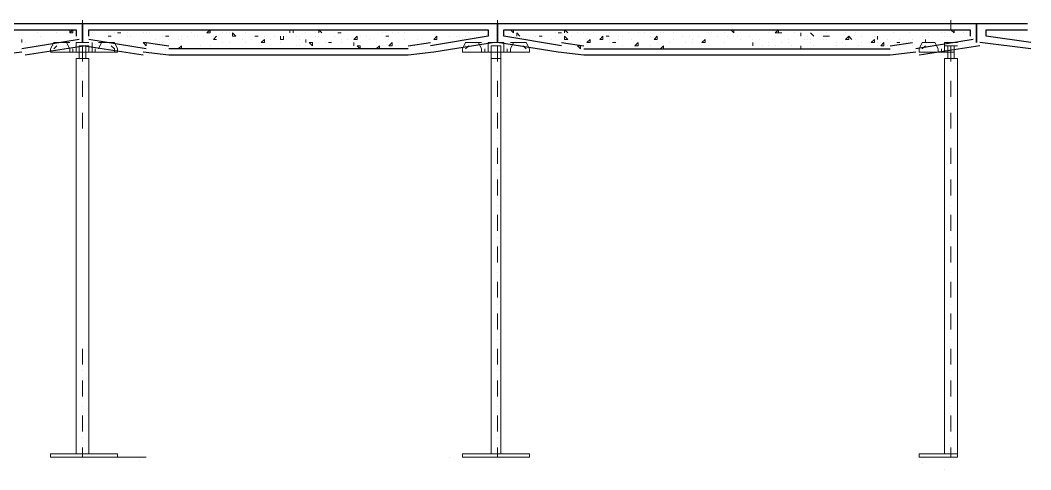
# Model space of a CAD drawing. Header units: millimetres. Extents: x 182 to 575, y -105 to 95.
# Drawn here: x 400.944 to 402.451, y -2.495 to -1.823 of the extents above; entities that cross this region are included whole.
import ezdxf

# ---------------------------------------------------------------- set-up
doc = ezdxf.new("R2010")
doc.units = ezdxf.units.MM
doc.header["$MEASUREMENT"] = 0
doc.layers.add('PDF_Geometry', color=7, linetype='Continuous')

msp = doc.modelspace()

# ---------------------------------------------------------------- linework, layer by layer
at = {"layer": 'PDF_Geometry', "lineweight": 13}
for points in [[(401.0369, -1.8231), (401.0369, -1.8374)], [(401.656, -1.8231), (401.656, -1.8374)], [(402.3321, -1.8231), (402.3321, -1.8374)], [(400.9464, -1.8374), (400.9464, -1.8374)], [(400.9464, -1.8374), (400.9464, -1.8374)], [(400.9702, -1.8374), (400.9702, -1.8374)], [(400.9798, -1.8278), (401.2321, -1.8278)], [(400.9845, -1.8374), (400.9845, -1.8374)], [(400.9988, -1.8374), (400.9988, -1.8374)], [(401.0036, -1.8374), (401.0036, -1.8374)], [(401.0179, -1.8374), (401.0179, -1.8421), (401.0226, -1.8374)], [(401.0226, -1.8374), (401.0226, -1.8374)], [(401.0512, -1.8374), (401.0512, -1.8374)], [(401.0702, -1.8374), (401.0702, -1.8374)], [(401.1131, -1.8374), (401.1131, -1.8374)], [(401.1179, -1.8374), (401.1179, -1.8374)], [(401.1464, -1.8374), (401.1464, -1.8374)], [(401.1512, -1.8374), (401.1512, -1.8374)], [(401.175, -1.8374), (401.175, -1.8374)], [(401.1893, -1.8374), (401.1893, -1.8374)], [(401.1893, -1.8374), (401.1893, -1.8374)], [(401.194, -1.8374), (401.1893, -1.8374)], [(401.2607, -1.8374), (401.2607, -1.8374)], [(401.2702, -1.8374), (401.2702, -1.8374)], [(401.275, -1.8374), (401.275, -1.8374)], [(401.275, -1.8374), (401.275, -1.8374)], [(401.275, -1.8374), (401.275, -1.8374)], [(401.2798, -1.8374), (401.2798, -1.8374)], [(401.3464, -1.8421), (401.3464, -1.8374), (401.3512, -1.8374), (401.3512, -1.8421)], [(401.356, -1.8278), (401.6036, -1.8278)], [(401.3845, -1.8374), (401.3845, -1.8374)], [(401.3893, -1.8421), (401.3893, -1.8374), (401.394, -1.8421)], [(401.4036, -1.8374), (401.4036, -1.8374)], [(401.4083, -1.8374), (401.4083, -1.8374)], [(401.4464, -1.8374), (401.4464, -1.8374)], [(401.5179, -1.8374), (401.5179, -1.8374)], [(401.5369, -1.8374), (401.5369, -1.8374)], [(401.5464, -1.8374), (401.5464, -1.8374)], [(401.5798, -1.8374), (401.5798, -1.8374)], [(401.6083, -1.8374), (401.6083, -1.8374)], [(401.6083, -1.8374), (401.6083, -1.8374)], [(401.6131, -1.8374), (401.6131, -1.8374)], [(401.6131, -1.8374), (401.6131, -1.8374)], [(401.6369, -1.8374), (401.6369, -1.8374)], [(401.675, -1.8374), (401.675, -1.8374)], [(401.7036, -1.8374), (401.7036, -1.8374)], [(401.7321, -1.8278), (401.9798, -1.8278)], [(401.7417, -1.8374), (401.7417, -1.8374)], [(401.7559, -1.8421), (401.7559, -1.8374), (401.7607, -1.8421)], [(401.7655, -1.8374), (401.7655, -1.8374)], [(401.7702, -1.8374), (401.7702, -1.8374)], [(401.794, -1.8374), (401.794, -1.8374)], [(401.8036, -1.8374), (401.8036, -1.8374)], [(401.894, -1.8374), (401.894, -1.8374)], [(401.894, -1.8374), (401.894, -1.8374)], [(401.9369, -1.8374), (401.9369, -1.8374)], [(401.9512, -1.8374), (401.9512, -1.8374)], [(402.0036, -1.8374), (402.0036, -1.8374)], [(402.0036, -1.8374), (402.0036, -1.8374)], [(402.0226, -1.8374), (402.0226, -1.8374)], [(402.0369, -1.8374), (402.0369, -1.8374)], [(402.0369, -1.8374), (402.0369, -1.8374)], [(402.0369, -1.8374), (402.0369, -1.8374)], [(402.0655, -1.8374), (402.0655, -1.8374)], [(402.0655, -1.8374), (402.0702, -1.8374)], [(402.0702, -1.8374), (402.0702, -1.8374)], [(402.075, -1.8374), (402.075, -1.8374)], [(402.094, -1.8374), (402.094, -1.8374)], [(402.1036, -1.8278), (402.3702, -1.8278)], [(402.1226, -1.8374), (402.1226, -1.8374)], [(402.1464, -1.8374), (402.1464, -1.8374)], [(402.175, -1.8374), (402.175, -1.8374)], [(402.1893, -1.8374), (402.1893, -1.8374)], [(402.2083, -1.8374), (402.2083, -1.8374)], [(402.2179, -1.8374), (402.2179, -1.8374)], [(402.2417, -1.8374), (402.2417, -1.8374)], [(402.2512, -1.8374), (402.2512, -1.8374)], [(402.3417, -1.8374), (402.3417, -1.8374)], [(402.3512, -1.8374), (402.3512, -1.8374)], [(400.9464, -1.8517), (400.9464, -1.8517)], [(400.9702, -1.8421), (400.9702, -1.8421)], [(400.975, -1.8469), (400.975, -1.8469)], [(400.9988, -1.8421), (400.9988, -1.8421)], [(401.0274, -1.8421), (401.0274, -1.8421)], [(401.0369, -1.8469), (401.0369, -1.8469)], [(401.0512, -1.8421), (401.0512, -1.8421)], [(401.075, -1.8421), (401.075, -1.8421)], [(401.075, -1.8469), (401.0798, -1.8469)], [(401.0798, -1.8469), (401.0798, -1.8469)], [(401.0845, -1.8421), (401.0845, -1.8421)], [(401.094, -1.8421), (401.094, -1.8421)], [(401.1036, -1.8421), (401.1036, -1.8421)], [(401.1036, -1.8469), (401.1036, -1.8469)], [(401.1083, -1.8469), (401.1083, -1.8469)], [(401.1274, -1.8421), (401.1274, -1.8421)], [(401.1321, -1.8421), (401.1321, -1.8421)], [(401.1369, -1.8421), (401.1369, -1.8421)], [(401.1464, -1.8517), (401.1464, -1.8517)], [(401.156, -1.8469), (401.156, -1.8469)], [(401.1607, -1.8469), (401.1655, -1.8469)], [(401.1607, -1.8469), (401.1607, -1.8469)], [(401.1655, -1.8469), (401.1655, -1.8469)], [(401.1655, -1.8517), (401.1655, -1.8517)], [(401.1798, -1.8517), (401.1798, -1.8517)], [(401.1845, -1.8469), (401.1845, -1.8469)], [(401.1845, -1.8517), (401.1845, -1.8517)], [(401.194, -1.8469), (401.194, -1.8469)], [(401.1988, -1.8421), (401.1988, -1.8421)], [(401.2036, -1.8469), (401.2036, -1.8469)], [(401.2083, -1.8469), (401.2083, -1.8469)], [(401.2083, -1.8469), (401.2083, -1.8469)], [(401.2179, -1.8469), (401.2179, -1.8469)], [(401.2274, -1.8421), (401.2274, -1.8421)], [(401.2274, -1.8421), (401.2274, -1.8421)], [(401.2369, -1.8517), (401.2321, -1.8517), (401.2369, -1.8469)], [(401.2321, -1.8469), (401.2321, -1.8469)], [(401.2369, -1.8469), (401.2369, -1.8469)], [(401.2369, -1.8517), (401.2369, -1.8517)], [(401.2464, -1.8421), (401.2464, -1.8421)], [(401.2512, -1.8421), (401.2512, -1.8421)], [(401.256, -1.8421), (401.256, -1.8421)], [(401.2655, -1.8469), (401.2655, -1.8469)], [(401.275, -1.8517), (401.275, -1.8517)], [(401.2798, -1.8421), (401.2798, -1.8421)], [(401.2893, -1.8517), (401.2893, -1.8517)], [(401.2988, -1.8469), (401.2988, -1.8469)], [(401.3083, -1.8469), (401.3083, -1.8469)], [(401.3083, -1.8517), (401.3083, -1.8517)], [(401.3083, -1.8517), (401.3083, -1.8517)], [(401.3179, -1.8517), (401.3179, -1.8517)], [(401.3226, -1.8469), (401.3226, -1.8469)], [(401.3369, -1.8469), (401.3369, -1.8517), (401.3321, -1.8517), (401.3321, -1.8469)], [(401.3321, -1.8469), (401.3321, -1.8469)], [(401.3321, -1.8469), (401.3321, -1.8469)], [(401.3417, -1.8469), (401.3417, -1.8469)], [(401.3417, -1.8517), (401.3417, -1.8517)], [(401.356, -1.8469), (401.356, -1.8469)], [(401.3607, -1.8469), (401.3607, -1.8469)], [(401.3607, -1.8517), (401.3607, -1.8517)], [(401.3702, -1.8421), (401.3702, -1.8421)], [(401.3702, -1.8517), (401.3702, -1.8517)], [(401.3845, -1.8421), (401.3845, -1.8421)], [(401.3845, -1.8469), (401.3845, -1.8469)], [(401.3893, -1.8421), (401.3893, -1.8421)], [(401.3893, -1.8469), (401.3893, -1.8469)], [(401.4131, -1.8469), (401.4131, -1.8469)], [(401.4179, -1.8421), (401.4179, -1.8421)], [(401.4226, -1.8421), (401.4226, -1.8421)], [(401.4226, -1.8517), (401.4226, -1.8517)], [(401.4321, -1.8517), (401.4321, -1.8517)], [(401.4321, -1.8517), (401.4321, -1.8517)], [(401.4321, -1.8517), (401.4321, -1.8517)], [(401.4417, -1.8517), (401.4417, -1.8517)], [(401.4512, -1.8469), (401.4512, -1.8469)], [(401.4607, -1.8469), (401.4607, -1.8469)], [(401.4607, -1.8469), (401.4607, -1.8469)], [(401.4655, -1.8517), (401.4655, -1.8517)], [(401.4845, -1.8421), (401.4845, -1.8421)], [(401.4845, -1.8421), (401.4845, -1.8421)], [(401.4893, -1.8421), (401.4893, -1.8421)], [(401.494, -1.8469), (401.494, -1.8469)], [(401.494, -1.8517), (401.494, -1.8517)], [(401.4988, -1.8421), (401.4988, -1.8421)], [(401.5083, -1.8421), (401.5083, -1.8421)], [(401.5179, -1.8421), (401.5179, -1.8421)], [(401.5179, -1.8517), (401.5179, -1.8517)], [(401.5369, -1.8517), (401.5369, -1.8517)], [(401.5607, -1.8517), (401.5607, -1.8517)], [(401.5655, -1.8517), (401.5655, -1.8517)], [(401.5655, -1.8517), (401.5655, -1.8517)], [(401.5845, -1.8469), (401.5845, -1.8469)], [(401.594, -1.8469), (401.594, -1.8469)], [(401.5988, -1.8469), (401.5988, -1.8469)], [(401.6083, -1.8469), (401.6083, -1.8469)], [(401.6131, -1.8421), (401.6131, -1.8421)], [(401.6226, -1.8421), (401.6226, -1.8421)], [(401.6274, -1.8421), (401.6274, -1.8421)], [(401.656, -1.8469), (401.656, -1.8469)], [(401.6845, -1.8469), (401.6845, -1.8421), (401.6893, -1.8469)], [(401.6845, -1.8469), (401.6845, -1.8469)], [(401.7131, -1.8469), (401.7131, -1.8469)], [(401.7226, -1.8469), (401.7226, -1.8469)], [(401.7226, -1.8469), (401.7226, -1.8469)], [(401.7369, -1.8517), (401.7369, -1.8517)], [(401.7417, -1.8421), (401.7417, -1.8421)], [(401.7417, -1.8469), (401.7417, -1.8469)], [(401.7512, -1.8421), (401.7512, -1.8421)], [(401.7559, -1.8421), (401.7559, -1.8421)], [(401.7655, -1.8469), (401.7655, -1.8469)], [(401.775, -1.8421), (401.775, -1.8421)], [(401.7845, -1.8421), (401.7845, -1.8421)], [(401.7893, -1.8517), (401.7893, -1.8517)], [(401.7988, -1.8421), (401.7988, -1.8421)], [(401.8083, -1.8517), (401.8083, -1.8517)], [(401.8179, -1.8469), (401.8179, -1.8469)], [(401.8226, -1.8421), (401.8226, -1.8421)], [(401.8226, -1.8469), (401.8226, -1.8469)], [(401.8226, -1.8517), (401.8226, -1.8517)], [(401.8369, -1.8469), (401.8369, -1.8469)], [(401.8369, -1.8517), (401.8369, -1.8517)], [(401.8417, -1.8469), (401.8417, -1.8469)], [(401.8512, -1.8421), (401.8512, -1.8421)], [(401.856, -1.8517), (401.856, -1.8517)], [(401.8655, -1.8421), (401.8655, -1.8421)], [(401.8655, -1.8421), (401.8655, -1.8421)], [(401.875, -1.8421), (401.875, -1.8421)], [(401.8845, -1.8469), (401.8845, -1.8469)], [(401.8988, -1.8421), (401.8988, -1.8421)], [(401.9036, -1.8421), (401.9036, -1.8421)], [(401.9179, -1.8421), (401.9179, -1.8421)], [(401.9179, -1.8517), (401.9179, -1.8517)], [(401.9321, -1.8469), (401.9321, -1.8469)], [(401.9417, -1.8469), (401.9417, -1.8469)], [(401.9464, -1.8517), (401.9464, -1.8517)], [(401.956, -1.8469), (401.956, -1.8469)], [(401.9655, -1.8517), (401.9655, -1.8517)], [(401.9702, -1.8421), (401.9702, -1.8421)], [(401.975, -1.8421), (401.975, -1.8421)], [(401.9845, -1.8469), (401.9845, -1.8469)], [(401.994, -1.8421), (401.994, -1.8421)], [(401.9988, -1.8469), (401.9988, -1.8469)], [(402.0083, -1.8469), (402.0083, -1.8469)], [(402.0131, -1.8469), (402.0131, -1.8469)], [(402.0179, -1.8517), (402.0179, -1.8517)], [(402.0321, -1.8469), (402.0321, -1.8469)], [(402.0369, -1.8517), (402.0369, -1.8517)], [(402.0464, -1.8517), (402.0464, -1.8517)], [(402.0607, -1.8421), (402.0607, -1.8421)], [(402.0655, -1.8517), (402.0655, -1.8517)], [(402.0702, -1.8469), (402.0702, -1.8469)], [(402.0798, -1.8421), (402.0798, -1.8421)], [(402.0893, -1.8517), (402.0893, -1.8517)], [(402.0988, -1.8421), (402.0988, -1.8421)], [(402.1083, -1.8469), (402.1083, -1.8469)], [(402.1131, -1.8517), (402.1131, -1.8517)], [(402.1179, -1.8469), (402.1179, -1.8469)], [(402.1179, -1.8517), (402.1179, -1.8517)], [(402.1226, -1.8421), (402.1226, -1.8421)], [(402.1226, -1.8517), (402.1226, -1.8517)], [(402.1417, -1.8469), (402.1417, -1.8469)], [(402.1417, -1.8517), (402.1417, -1.8517)], [(402.1464, -1.8421), (402.1464, -1.8421)], [(402.1464, -1.8469), (402.1464, -1.8469)], [(402.1464, -1.8517), (402.1464, -1.8517)], [(402.1512, -1.8469), (402.1512, -1.8469)], [(402.175, -1.8421), (402.175, -1.8421)], [(402.1798, -1.8517), (402.1798, -1.8469), (402.175, -1.8517), (402.1798, -1.8517), (402.1798, -1.8469), (402.1845, -1.8517)], [(402.175, -1.8517), (402.175, -1.8517)], [(402.1798, -1.8517), (402.1798, -1.8517)], [(402.1893, -1.8421), (402.1893, -1.8421)], [(402.1893, -1.8517), (402.1893, -1.8517)], [(402.1988, -1.8469), (402.1988, -1.8469)], [(402.2179, -1.8469), (402.2179, -1.8469)], [(402.2226, -1.8421), (402.2226, -1.8421)], [(402.2226, -1.8517), (402.2226, -1.8517)], [(402.2369, -1.8517), (402.2369, -1.8517)], [(402.2464, -1.8421), (402.2464, -1.8421)], [(402.256, -1.8517), (402.256, -1.8517)], [(402.2702, -1.8421), (402.2702, -1.8421)], [(402.275, -1.8517), (402.275, -1.8517)], [(402.2893, -1.8469), (402.2893, -1.8469)], [(402.294, -1.8517), (402.294, -1.8517)], [(402.2988, -1.8421), (402.2988, -1.8421)], [(402.2988, -1.8469), (402.2988, -1.8469)], [(402.2988, -1.8469), (402.2988, -1.8469)], [(402.3179, -1.8421), (402.3179, -1.8421)], [(402.3226, -1.8421), (402.3226, -1.8421)], [(402.3226, -1.8469), (402.3226, -1.8469)], [(402.3274, -1.8469), (402.3274, -1.8469)], [(402.3321, -1.8469), (402.3321, -1.8469)], [(402.3512, -1.8421), (402.3512, -1.8421)], [(402.3512, -1.8421), (402.3512, -1.8421)], [(402.3512, -1.8421), (402.3512, -1.8421)], [(400.9464, -1.8564), (400.9464, -1.8564)], [(400.9512, -1.8564), (400.9512, -1.8564)], [(401.0369, -1.8612), (401.0369, -1.885)], [(401.1321, -1.8564), (401.1321, -1.8564)], [(401.1512, -1.8564), (401.1512, -1.8564)], [(401.156, -1.8564), (401.156, -1.8564)], [(401.1607, -1.8659), (401.1607, -1.8659)], [(401.1798, -1.8659), (401.1845, -1.8612), (401.1845, -1.8659)], [(401.1893, -1.8659), (401.1893, -1.8659)], [(401.194, -1.8659), (401.194, -1.8659)], [(401.194, -1.8659), (401.194, -1.8659)], [(401.194, -1.8659), (401.194, -1.8659)], [(401.2036, -1.8659), (401.2036, -1.8659)], [(401.2131, -1.8612), (401.2131, -1.8612)], [(401.2274, -1.8612), (401.2274, -1.8612)], [(401.2464, -1.8564), (401.2464, -1.8564)], [(401.256, -1.8564), (401.256, -1.8564)], [(401.256, -1.8564), (401.256, -1.8564)], [(401.2798, -1.8564), (401.2798, -1.8564)], [(401.3036, -1.8612), (401.3036, -1.8612)], [(401.3274, -1.8659), (401.3274, -1.8659)], [(401.3321, -1.8564), (401.3321, -1.8564)], [(401.3321, -1.8659), (401.3321, -1.8659)], [(401.356, -1.8612), (401.356, -1.8612)], [(401.3607, -1.8612), (401.3607, -1.8612)], [(401.3702, -1.8564), (401.3702, -1.8564)], [(401.3702, -1.8612), (401.3702, -1.8612)], [(401.3702, -1.8659), (401.3702, -1.8659)], [(401.3845, -1.8564), (401.3845, -1.8564)], [(401.3893, -1.8564), (401.3893, -1.8564)], [(401.3988, -1.8564), (401.3988, -1.8564)], [(401.3988, -1.8564), (401.3988, -1.8564)], [(401.4083, -1.8564), (401.4083, -1.8564)], [(401.4083, -1.8564), (401.4083, -1.8564)], [(401.4226, -1.8564), (401.4226, -1.8564)], [(401.4417, -1.8612), (401.4417, -1.8612)], [(401.4512, -1.8564), (401.4512, -1.8564)], [(401.4607, -1.8659), (401.4607, -1.8659)], [(401.4702, -1.8659), (401.4702, -1.8659)], [(401.475, -1.8564), (401.475, -1.8564)], [(401.4845, -1.8612), (401.4845, -1.8612)], [(401.4845, -1.8612), (401.4845, -1.8612)], [(401.5036, -1.8612), (401.5036, -1.8612)], [(401.5036, -1.8612), (401.5036, -1.8612)], [(401.5083, -1.8564), (401.5083, -1.8564)], [(401.5083, -1.8612), (401.5083, -1.8612)], [(401.5131, -1.8659), (401.5131, -1.8659)], [(401.5131, -1.8659), (401.5131, -1.8659)], [(401.5226, -1.8659), (401.5226, -1.8659)], [(401.5226, -1.8659), (401.5226, -1.8659)], [(401.5321, -1.8612), (401.5321, -1.8612)], [(401.5369, -1.8564), (401.5369, -1.8564)], [(401.5369, -1.8564), (401.5369, -1.8564)], [(401.5464, -1.8564), (401.5464, -1.8564)], [(401.5464, -1.8564), (401.5464, -1.8564)], [(401.656, -1.8612), (401.656, -1.885)], [(401.7607, -1.8612), (401.7607, -1.8612)], [(401.7655, -1.8564), (401.7655, -1.8564)], [(401.775, -1.8612), (401.775, -1.8612)], [(401.7798, -1.8564), (401.7798, -1.8564)], [(401.7845, -1.8659), (401.7845, -1.8659)], [(401.794, -1.8564), (401.794, -1.8564)], [(401.8179, -1.8659), (401.8179, -1.8659)], [(401.8274, -1.8564), (401.8274, -1.8564)], [(401.8274, -1.8564), (401.8321, -1.8564)], [(401.8321, -1.8564), (401.8321, -1.8564)], [(401.8417, -1.8612), (401.8417, -1.8612)], [(401.8512, -1.8659), (401.8512, -1.8659)], [(401.8512, -1.8659), (401.8512, -1.8659)], [(401.856, -1.8659), (401.856, -1.8659)], [(401.8655, -1.8564), (401.8655, -1.8564)], [(401.875, -1.8659), (401.875, -1.8659)], [(401.8845, -1.8612), (401.8845, -1.8612)], [(401.8845, -1.8659), (401.8845, -1.8659)], [(401.894, -1.8564), (401.894, -1.8564)], [(401.9036, -1.8612), (401.9036, -1.8612)], [(401.9131, -1.8564), (401.9131, -1.8564)], [(401.9179, -1.8659), (401.9179, -1.8659)], [(401.9179, -1.8659), (401.9179, -1.8659)], [(401.9369, -1.8564), (401.9369, -1.8564)], [(401.9369, -1.8659), (401.9369, -1.8659)], [(401.9369, -1.8659), (401.9369, -1.8659)], [(401.9417, -1.8659), (401.9417, -1.8659)], [(401.9464, -1.8564), (401.9464, -1.8564)], [(401.9702, -1.8612), (401.9702, -1.8612)], [(401.994, -1.8564), (401.994, -1.8564)], [(402.0179, -1.8659), (402.0179, -1.8659)], [(402.0321, -1.8659), (402.0321, -1.8659)], [(402.0369, -1.8564), (402.0369, -1.8564)], [(402.0512, -1.8612), (402.0512, -1.8612)], [(402.0607, -1.8564), (402.0607, -1.8564)], [(402.0607, -1.8612), (402.0607, -1.8612)], [(402.0702, -1.8612), (402.0702, -1.8612)], [(402.0798, -1.8564), (402.0798, -1.8564)], [(402.0893, -1.8564), (402.0893, -1.8564)], [(402.094, -1.8612), (402.094, -1.8612)], [(402.0988, -1.8659), (402.0988, -1.8659)], [(402.1083, -1.8612), (402.1083, -1.8612)], [(402.1226, -1.8564), (402.1226, -1.8564)], [(402.1274, -1.8612), (402.1274, -1.8612)], [(402.1607, -1.8564), (402.1607, -1.8564)], [(402.1607, -1.8612), (402.1607, -1.8612)], [(402.1702, -1.8564), (402.1702, -1.8564)], [(402.175, -1.8612), (402.175, -1.8612)], [(402.1798, -1.8659), (402.1798, -1.8659)], [(402.1798, -1.8659), (402.1845, -1.8659)], [(402.194, -1.8612), (402.194, -1.8612)], [(402.1988, -1.8564), (402.1988, -1.8564)], [(402.1988, -1.8612), (402.1988, -1.8612)], [(402.2226, -1.8564), (402.2226, -1.8564)], [(402.2226, -1.8612), (402.2226, -1.8612)], [(402.2274, -1.8564), (402.2274, -1.8564)], [(402.2369, -1.8612), (402.2369, -1.8612)], [(402.2512, -1.8564), (402.2512, -1.8564)], [(402.2512, -1.8564), (402.2512, -1.8564)], [(402.256, -1.8564), (402.2512, -1.8564)], [(402.2512, -1.8564), (402.2512, -1.8564)], [(402.2512, -1.8564), (402.2512, -1.8564)], [(402.2655, -1.8564), (402.2655, -1.8564)], [(402.275, -1.8612), (402.275, -1.8612)], [(402.294, -1.8564), (402.294, -1.8564)], [(402.3321, -1.8612), (402.3321, -1.885)], [(401.0369, -1.8993), (401.0369, -1.8993)], [(401.0369, -1.9136), (401.0369, -1.9374)], [(401.656, -1.8993), (401.656, -1.8993)], [(401.656, -1.9136), (401.656, -1.9374)], [(402.3321, -1.8993), (402.3321, -1.8993)], [(402.3321, -1.9136), (402.3321, -1.9374)], [(401.0369, -1.9469), (401.0369, -1.9469)], [(401.656, -1.9469), (401.656, -1.9469)], [(402.3321, -1.9469), (402.3321, -1.9469)], [(401.0369, -1.9612), (401.0369, -1.985)], [(401.656, -1.9612), (401.656, -1.985)], [(402.3321, -1.9612), (402.3321, -1.985)], [(401.656, -1.9993), (401.656, -1.9993)], [(402.3321, -1.9993), (402.3321, -1.9993)], [(401.656, -2.0136), (401.656, -2.0374)], [(402.3321, -2.0136), (402.3321, -2.0374)], [(401.656, -2.0469), (401.656, -2.0469)], [(402.3321, -2.0469), (402.3321, -2.0469)], [(401.656, -2.0612), (401.656, -2.085)], [(402.3321, -2.0612), (402.3321, -2.085)], [(401.656, -2.0993), (401.656, -2.0993)], [(402.3321, -2.0993), (402.3321, -2.0993)], [(401.656, -2.1136), (401.656, -2.1374)], [(402.3321, -2.1136), (402.3321, -2.1374)], [(401.656, -2.1469), (401.656, -2.1469)], [(402.3321, -2.1469), (402.3321, -2.1469)], [(401.656, -2.1612), (401.656, -2.185)], [(402.3321, -2.1612), (402.3321, -2.185)], [(401.656, -2.1993), (401.656, -2.1993)], [(402.3321, -2.1993), (402.3321, -2.1993)], [(401.656, -2.2136), (401.656, -2.2374)], [(402.3321, -2.2136), (402.3321, -2.2374)], [(401.656, -2.2469), (401.656, -2.2469)], [(402.3321, -2.2469), (402.3321, -2.2469)], [(401.656, -2.2612), (401.656, -2.285)], [(402.3321, -2.2612), (402.3321, -2.285)], [(401.656, -2.2993), (401.656, -2.2993)], [(402.3321, -2.2993), (402.3321, -2.2993)], [(401.0369, -2.3136), (401.0369, -2.3374)], [(401.656, -2.3136), (401.656, -2.3374)], [(402.3321, -2.3136), (402.3321, -2.3374)], [(401.0369, -2.3469), (401.0369, -2.3469)], [(401.656, -2.3469), (401.656, -2.3469)], [(402.3321, -2.3469), (402.3321, -2.3469)], [(401.0369, -2.3612), (401.0369, -2.385)], [(401.656, -2.3612), (401.656, -2.385)], [(402.3321, -2.3612), (402.3321, -2.385)], [(401.0369, -2.3993), (401.0369, -2.3993)], [(401.656, -2.3993), (401.656, -2.3993)], [(402.3321, -2.3993), (402.3321, -2.3993)], [(401.0369, -2.4136), (401.0369, -2.4374)], [(401.656, -2.4136), (401.656, -2.4374)], [(402.3321, -2.4136), (402.3321, -2.4374)], [(401.0369, -2.4469), (401.0369, -2.4469)], [(401.656, -2.4469), (401.656, -2.4469)], [(402.3321, -2.4469), (402.3321, -2.4469)], [(401.0369, -2.4612), (401.0369, -2.4755)], [(401.656, -2.4612), (401.656, -2.4755)], [(402.3321, -2.4612), (402.3321, -2.4755)], [(401.1321, -2.4755), (401.0417, -2.4755)]]:
    msp.add_lwpolyline(points, dxfattribs=at)
at = {"layer": 'PDF_Geometry', "lineweight": 25}
for points in [[(400.9464, -1.8707), (400.9083, -1.8755), (400.5512, -1.8755), (400.5131, -1.8707), (400.4226, -1.8564), (400.4226, -1.8278), (401.0369, -1.8278), (401.0369, -1.8564), (401.0369, -1.8278), (401.656, -1.8278), (401.656, -1.8564), (401.656, -1.8278), (402.3702, -1.8278), (402.3702, -1.8564), (402.3702, -1.8278), (402.4464, -1.8278)], [(400.5179, -1.8612), (400.4321, -1.8469), (400.4321, -1.8374), (401.0274, -1.8374), (401.0274, -1.8469)], [(401.0464, -1.8469), (401.0464, -1.8374), (401.6417, -1.8374), (401.6417, -1.8469), (401.556, -1.8612)], [(401.7512, -1.8612), (401.6655, -1.8469), (401.6655, -1.8374), (402.3607, -1.8374), (402.3607, -1.8469)], [(402.4512, -1.8564), (402.3845, -1.8469), (402.3845, -1.8374), (402.4464, -1.8374)], [(401.0321, -1.8517), (400.9464, -1.8659)], [(401.1321, -1.8659), (401.0464, -1.8517)], [(402.3655, -1.8517), (402.2798, -1.8659)], [(401.0417, -1.8612), (400.9512, -1.8755)], [(401.1274, -1.8755), (401.0369, -1.8612)], [(401.6512, -1.8564), (401.5607, -1.8707), (401.5226, -1.8755), (401.1655, -1.8755), (401.1274, -1.8707)], [(401.1321, -1.8564), (401.1655, -1.8612)], [(401.5226, -1.8659), (401.1655, -1.8659)], [(401.5226, -1.8612), (401.556, -1.8564)], [(402.2798, -1.8707), (402.2417, -1.8755), (401.7845, -1.8755), (401.7464, -1.8707), (401.656, -1.8564)], [(401.7512, -1.8564), (401.7845, -1.8612)], [(401.7845, -1.8659), (402.2417, -1.8659)], [(402.2417, -1.8612), (402.275, -1.8564)], [(402.375, -1.8612), (402.2845, -1.8755)], [(402.4512, -1.8659), (402.375, -1.8564)]]:
    msp.add_lwpolyline(points, dxfattribs=at)
at = {"layer": 'PDF_Geometry', "lineweight": 13}
for points in [[(401.0179, -1.8421), (401.0226, -1.8374), (401.0226, -1.8421)], [(401.2226, -1.8278), (401.0226, -1.8278)], [(401.2274, -1.8374), (401.2274, -1.8421), (401.2226, -1.8421)], [(401.6798, -1.8374), (401.6798, -1.8421), (401.675, -1.8374)], [(402.0083, -1.8374), (402.0083, -1.8421), (402.0036, -1.8374)], [(402.075, -1.8374), (402.075, -1.8421), (402.0702, -1.8421)], [(402.3369, -1.8374), (402.3321, -1.8374), (402.3369, -1.8421)], [(400.9464, -1.8517), (400.9464, -1.8564)], [(401.094, -1.8421), (401.0893, -1.8421)], [(401.2607, -1.8421), (401.2655, -1.8469), (401.2607, -1.8469)], [(401.2988, -1.8469), (401.294, -1.8469)], [(401.3083, -1.8517), (401.3083, -1.8564), (401.3036, -1.8564)], [(401.3702, -1.8517), (401.3702, -1.8564)], [(401.4226, -1.8421), (401.4179, -1.8421)], [(401.4464, -1.8517), (401.4417, -1.8517), (401.4464, -1.8469)], [(401.494, -1.8469), (401.4893, -1.8469)], [(401.5655, -1.8469), (401.5655, -1.8517), (401.5607, -1.8517)], [(401.7226, -1.8469), (401.7179, -1.8469)], [(401.7512, -1.8421), (401.7464, -1.8421)], [(401.7559, -1.8469), (401.7607, -1.8517), (401.7559, -1.8517)], [(401.794, -1.8517), (401.794, -1.8564), (401.7893, -1.8564)], [(401.8131, -1.8517), (401.8083, -1.8517), (401.8131, -1.8469)], [(401.8226, -1.8469), (401.8179, -1.8469)], [(401.894, -1.8469), (401.894, -1.8517), (401.8893, -1.8517)], [(401.9655, -1.8517), (401.9655, -1.8564), (401.9607, -1.8564)], [(402.0798, -1.8421), (402.075, -1.8421)], [(402.1083, -1.8421), (402.1083, -1.8469)], [(402.1274, -1.8469), (402.1226, -1.8421)], [(402.1464, -1.8469), (402.1417, -1.8469)], [(402.1512, -1.8469), (402.1464, -1.8469)], [(402.2179, -1.8517), (402.2179, -1.8564), (402.2131, -1.8564)], [(402.2226, -1.8469), (402.2226, -1.8517)], [(402.294, -1.8517), (402.294, -1.8564)], [(401.1321, -1.8612), (401.1274, -1.8564), (401.1321, -1.8564)], [(401.3798, -1.8564), (401.3798, -1.8612), (401.375, -1.8564)], [(401.4083, -1.8564), (401.4036, -1.8564)], [(401.4417, -1.8564), (401.4417, -1.8612)], [(401.4512, -1.8612), (401.4512, -1.8659), (401.4464, -1.8612)], [(401.4798, -1.8612), (401.4798, -1.8659), (401.475, -1.8659)], [(401.4988, -1.8612), (401.494, -1.8612), (401.4988, -1.8564)], [(401.7798, -1.8612), (401.7798, -1.8659), (401.775, -1.8612)], [(401.8655, -1.8564), (401.8655, -1.8612), (401.8607, -1.8612)], [(401.8655, -1.8612), (401.8607, -1.8612), (401.8655, -1.8564)], [(401.9036, -1.8612), (401.9036, -1.8659), (401.8988, -1.8659)], [(402.0369, -1.8564), (402.0369, -1.8612)], [(402.1083, -1.8612), (402.1083, -1.8659)], [(402.2321, -1.8612), (402.2274, -1.8612), (402.2321, -1.8564)]]:
    msp.add_lwpolyline(points, close=True, dxfattribs=at)
at = {"layer": 'PDF_Geometry', "lineweight": 20}
for points in [[(401.0179, -1.8707), (401.0179, -1.8659), (401.0131, -1.8564), (400.994, -1.8564), (401.0179, -1.8564), (400.994, -1.8564), (400.9893, -1.8659), (400.9893, -1.8707), (401.0893, -1.8707)], [(400.994, -1.8564), (400.9893, -1.8659)], [(400.9893, -1.8707), (400.9893, -1.8659), (400.9893, -1.8707)], [(400.994, -1.8564), (400.994, -1.8564)], [(400.9988, -1.8612), (400.994, -1.8659)], [(400.994, -1.8612), (400.994, -1.8612)], [(401.0131, -1.8564), (401.0179, -1.8659), (401.0131, -1.8564)], [(401.0131, -1.8612), (401.0131, -1.8612)], [(401.0179, -1.8564), (401.0179, -1.8564)], [(401.0274, -1.8564), (401.0464, -1.8564), (401.0274, -1.8564), (401.0274, -1.8707), (401.0274, -1.8612), (401.0274, -1.8707), (401.0226, -1.8707), (401.0274, -1.8707), (401.0226, -1.8707), (401.0226, -1.8659), (401.0226, -1.8707)], [(401.0274, -1.8564), (401.0274, -1.8564)], [(401.0274, -1.8612), (401.0274, -1.8612)], [(401.0321, -1.8802), (401.0321, -1.8612), (401.0464, -1.8612), (401.0464, -1.8707), (401.0464, -1.8612)], [(401.0321, -1.8612), (401.0321, -1.8612)], [(401.0369, -1.8612), (401.0369, -1.8707)], [(401.0417, -1.8612), (401.0417, -1.8802)], [(401.0464, -1.8564), (401.0464, -1.8564)], [(401.0464, -1.8612), (401.0464, -1.8612)], [(401.0464, -1.8612), (401.0464, -1.8612)], [(401.056, -1.8659), (401.056, -1.8707), (401.0512, -1.8707), (401.056, -1.8707), (401.0464, -1.8707)], [(401.0512, -1.8564), (401.0512, -1.8707)], [(401.056, -1.8707), (401.056, -1.8659), (401.056, -1.8707)], [(401.0655, -1.8564), (401.0607, -1.8659)], [(401.0798, -1.8564), (401.0607, -1.8564), (401.0845, -1.8564), (401.0893, -1.8659), (401.0845, -1.8564), (401.0607, -1.8564)], [(401.0607, -1.8659), (401.0655, -1.8564), (401.0607, -1.8659)], [(401.0607, -1.8564), (401.0607, -1.8564)], [(401.0607, -1.8612), (401.0607, -1.8612)], [(401.0845, -1.8707), (401.0845, -1.8659), (401.0798, -1.8612)], [(401.0798, -1.8612), (401.0798, -1.8612)], [(401.0845, -1.8564), (401.0845, -1.8564)], [(401.0893, -1.8707), (401.0893, -1.8659), (401.0893, -1.8707)], [(401.6321, -1.8564), (401.6083, -1.8564), (401.6036, -1.8659), (401.6036, -1.8707), (401.7036, -1.8707), (401.7036, -1.8659), (401.7036, -1.8707), (401.7036, -1.8659)], [(401.6083, -1.8564), (401.6036, -1.8659)], [(401.6036, -1.8707), (401.6036, -1.8659), (401.6036, -1.8707)], [(401.6083, -1.8564), (401.6321, -1.8564), (401.6083, -1.8564)], [(401.6083, -1.8564), (401.6083, -1.8564)], [(401.6131, -1.8612), (401.6083, -1.8659)], [(401.6083, -1.8612), (401.6083, -1.8612)], [(401.6321, -1.8707), (401.6321, -1.8659), (401.6274, -1.8564)], [(401.6274, -1.8564), (401.6321, -1.8659), (401.6274, -1.8564)], [(401.6321, -1.8564), (401.6321, -1.8564)], [(401.6321, -1.8612), (401.6321, -1.8612)], [(401.6655, -1.8612), (401.6655, -1.8707), (401.6655, -1.8564), (401.6417, -1.8564), (401.6417, -1.8707), (401.6417, -1.8612)], [(401.6417, -1.8564), (401.6417, -1.8564)], [(401.6607, -1.8564), (401.6464, -1.8564)], [(401.6702, -1.8707), (401.6655, -1.8707), (401.6702, -1.8707), (401.6607, -1.8707), (401.6607, -1.8612), (401.6464, -1.8612), (401.6464, -1.8707)], [(401.6464, -1.8612), (401.6464, -1.8612)], [(401.6464, -1.8612), (401.6464, -1.8612)], [(401.6464, -1.8612), (401.6464, -1.8802)], [(401.656, -1.8612), (401.656, -1.8707)], [(401.6607, -1.8612), (401.6607, -1.8612)], [(401.6607, -1.8612), (401.6607, -1.8612)], [(401.6607, -1.8612), (401.6607, -1.8802)], [(401.6655, -1.8564), (401.6655, -1.8564)], [(401.6798, -1.8564), (401.675, -1.8659), (401.675, -1.8707)], [(401.6988, -1.8564), (401.7036, -1.8659), (401.6988, -1.8564), (401.675, -1.8564)], [(401.675, -1.8659), (401.6798, -1.8564), (401.675, -1.8659)], [(401.675, -1.8564), (401.6988, -1.8564), (401.675, -1.8564)], [(401.675, -1.8564), (401.675, -1.8564)], [(401.675, -1.8612), (401.675, -1.8612)], [(401.6988, -1.8659), (401.694, -1.8612)], [(401.6988, -1.8564), (401.6988, -1.8564)], [(401.6988, -1.8612), (401.6988, -1.8612)], [(402.3131, -1.8659), (402.3131, -1.8707), (402.3131, -1.8659), (402.3083, -1.8564), (402.2893, -1.8564), (402.2845, -1.8659), (402.2893, -1.8564)], [(402.2845, -1.8659), (402.2845, -1.8707), (402.2845, -1.8659), (402.2845, -1.8707), (402.3369, -1.8707)], [(402.3083, -1.8564), (402.2893, -1.8564), (402.3083, -1.8564)], [(402.2893, -1.8564), (402.2893, -1.8564)], [(402.294, -1.8612), (402.2893, -1.8659)], [(402.2893, -1.8612), (402.2893, -1.8612)], [(402.3083, -1.8564), (402.3131, -1.8659), (402.3083, -1.8564)], [(402.3083, -1.8564), (402.3083, -1.8564)], [(402.3083, -1.8612), (402.3083, -1.8612)], [(402.3417, -1.8612), (402.3226, -1.8612), (402.3226, -1.8707), (402.3179, -1.8707), (402.3226, -1.8707), (402.3131, -1.8707)], [(402.3179, -1.8659), (402.3179, -1.8707)], [(402.3417, -1.8564), (402.3226, -1.8564), (402.3417, -1.8564)], [(402.3226, -1.8564), (402.3226, -1.8707), (402.3226, -1.8612)], [(402.3226, -1.8564), (402.3226, -1.8564)], [(402.3226, -1.8612), (402.3226, -1.8612)], [(402.3274, -1.8612), (402.3274, -1.8802)], [(402.3321, -1.8612), (402.3321, -1.8707)], [(402.3369, -1.8612), (402.3369, -1.8802)], [(400.9893, -1.8707), (400.9893, -1.8707)], [(401.0226, -1.8707), (401.0226, -1.8707)], [(401.0274, -1.8707), (401.0274, -1.8707)], [(401.0464, -2.4707), (401.0464, -1.8802), (401.0274, -1.8802), (401.0274, -2.4707)], [(401.0464, -1.8707), (401.0464, -1.8707)], [(401.0512, -1.8707), (401.0512, -1.8707)], [(401.056, -1.8707), (401.056, -1.8707)], [(401.0893, -1.8707), (401.0893, -1.8707)], [(401.6036, -1.8707), (401.6036, -1.8707)], [(401.6369, -1.8707), (401.6369, -1.8707)], [(401.6369, -1.8707), (401.6417, -1.8707), (401.6369, -1.8707), (401.6417, -1.8707)], [(401.6417, -1.8707), (401.6417, -1.8707)], [(401.6607, -2.4707), (401.6607, -1.8802), (401.6464, -1.8802), (401.6464, -2.4707)], [(401.6655, -1.8707), (401.6655, -1.8707)], [(401.6702, -1.8707), (401.6702, -1.8707)], [(401.7036, -1.8707), (401.7036, -1.8707)], [(402.2845, -1.8707), (402.2845, -1.8707)], [(402.3226, -2.4707), (402.3226, -1.8802), (402.3417, -1.8802), (402.3417, -2.4755), (402.2845, -2.4755), (402.3417, -2.4755), (402.2845, -2.4755), (402.2845, -2.4707), (402.3417, -2.4707), (402.2845, -2.4707), (402.2845, -2.4755), (402.3417, -2.4755), (402.2845, -2.4755), (402.3417, -2.4755)], [(402.3131, -1.8707), (402.3131, -1.8707)], [(402.3179, -1.8707), (402.3179, -1.8707)], [(402.3226, -1.8707), (402.3226, -1.8707)]]:
    msp.add_lwpolyline(points, dxfattribs=at)
for points in [[(401.6369, -1.8707), (401.6369, -1.8659)], [(401.6702, -1.8707), (401.6702, -1.8659)], [(400.9893, -2.4755), (401.0893, -2.4755), (400.9893, -2.4755), (401.0893, -2.4755), (401.0893, -2.4707), (400.9893, -2.4707), (400.9893, -2.4755), (401.0893, -2.4755)], [(401.0893, -2.4755), (401.0893, -2.4707), (400.9893, -2.4707), (400.9893, -2.4755), (401.0893, -2.4755), (400.9893, -2.4755)], [(401.6036, -2.4755), (401.7036, -2.4755), (401.6036, -2.4755), (401.7036, -2.4755), (401.7036, -2.4707), (401.6036, -2.4707), (401.6036, -2.4755), (401.7036, -2.4755)], [(401.7036, -2.4755), (401.7036, -2.4707), (401.6036, -2.4707), (401.6036, -2.4755), (401.7036, -2.4755), (401.6036, -2.4755)]]:
    msp.add_lwpolyline(points, close=True, dxfattribs=at)
at = {"layer": 'PDF_Geometry', "lineweight": 0}
for points in [[(401.1226, -2.4802), (401.1226, -2.4802)], [(401.5845, -2.4755), (401.5845, -2.4755)], [(402.2893, -2.485), (402.2893, -2.485)], [(402.3226, -2.4945), (402.3226, -2.4945)]]:
    msp.add_lwpolyline(points, dxfattribs=at)

doc.saveas('drawing.dxf')
